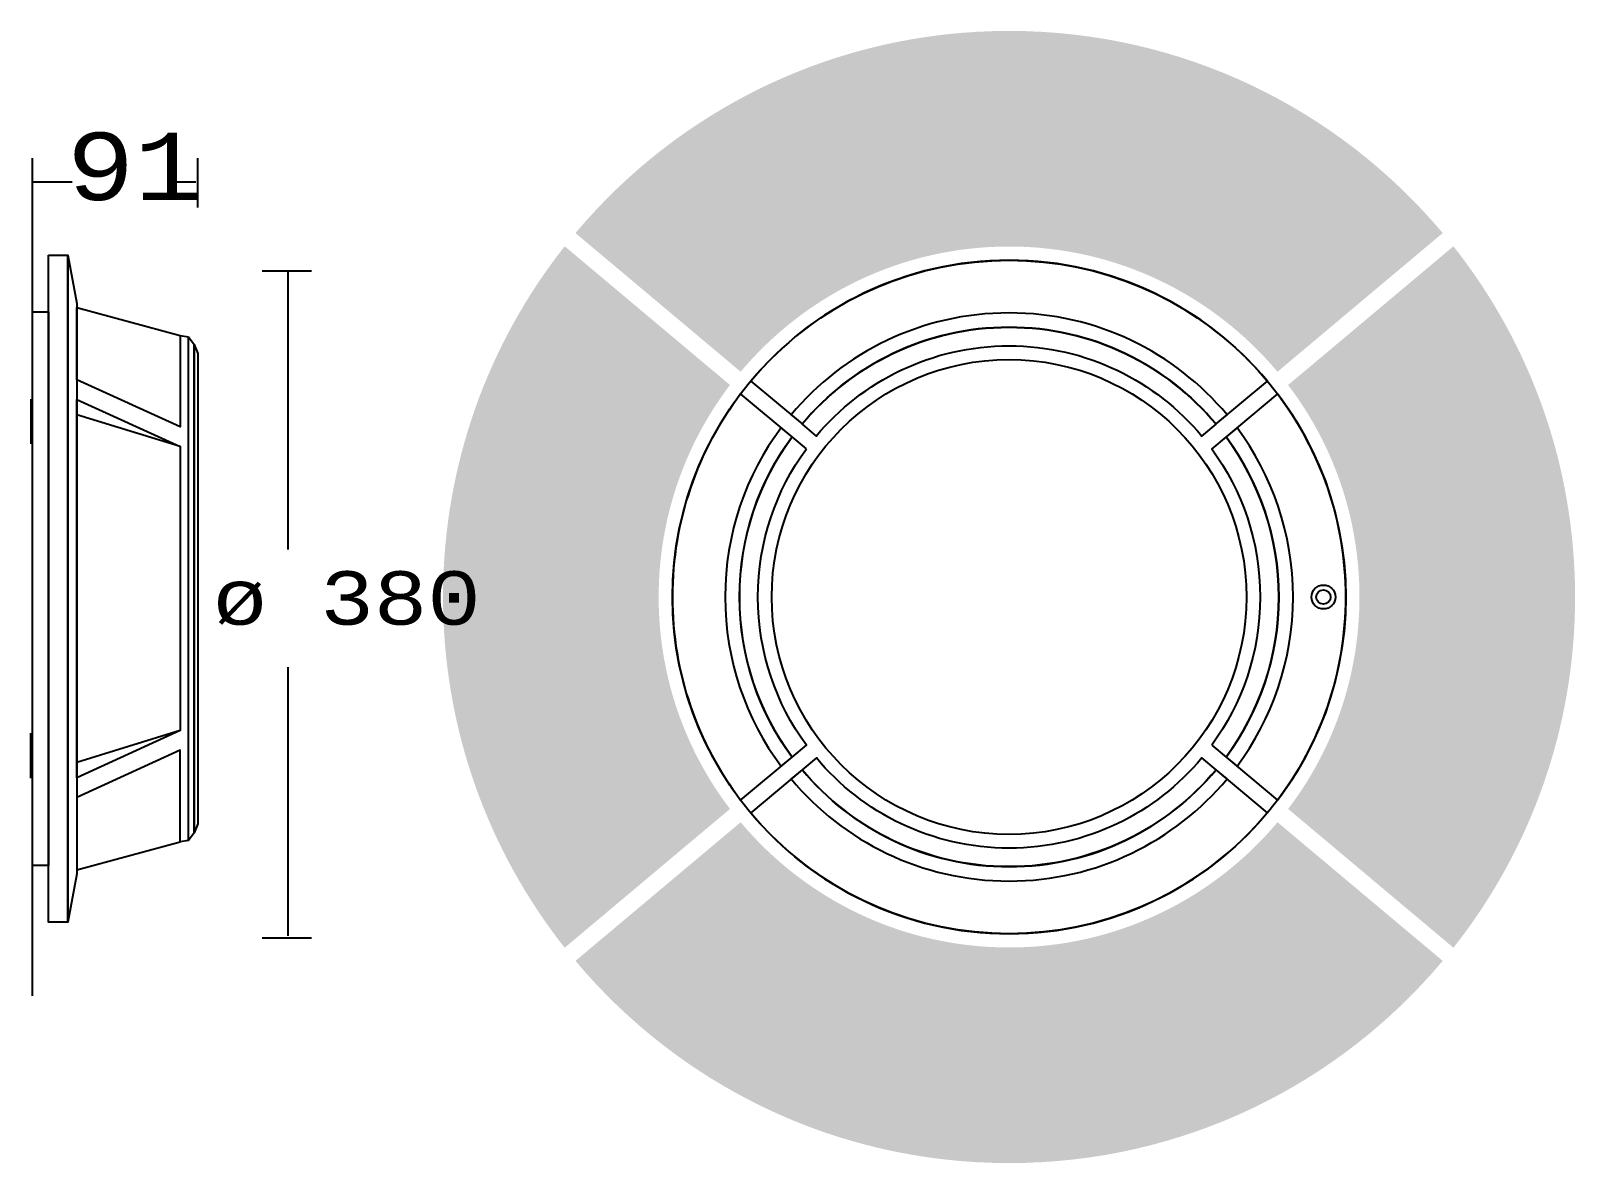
# Model space of a CAD drawing. Extents: x 21 to 282, y 0 to 191.
import ezdxf

# ---------------------------------------------------------------- set-up
doc = ezdxf.new("R2010")
doc.units = 0
doc.layers.add('LIVELLO_1', color=160, linetype='Continuous')
doc.styles.add('STD', font='txt')

# ---------------------------------------------------------------- blocks, each defined once
blk = doc.blocks.new('AI9-BLK1')
at = {"layer": 'LIVELLO_1'}
h = blk.add_hatch(color=2, dxfattribs=at)
h.dxf.hatch_style = 2
edge = h.paths.add_edge_path()
edge.add_spline(control_points=[(118.51, -61.4), (100.98, -82.27), (74.7, -95.52), (45.33, -95.52), (15.95, -95.52), (-10.33, -82.27), (-27.85, -61.4), (-27.85, -61.4), (0.03, -38.01), (0.03, -38.01), (10.88, -50.92), (27.14, -59.14), (45.33, -59.14), (63.51, -59.14), (79.78, -50.92), (90.63, -38.01), (90.63, -38.01), (118.51, -61.4), (118.51, -61.4)], knot_values=[0, 0, 0, 0, 1, 1, 1, 2, 2, 2, 3, 3, 3, 4, 4, 4, 5, 5, 5, 6, 6, 6, 6], degree=3, periodic=0)
edge = h.paths.add_edge_path()
edge.add_spline(control_points=[(120.32, 59.18), (133.18, 42.9), (140.85, 22.35), (140.85, 0), (140.85, -22.35), (133.18, -42.9), (120.32, -59.18), (120.32, -59.18), (92.42, -35.76), (92.42, -35.76), (99.98, -25.84), (104.46, -13.44), (104.46, 0), (104.46, 13.44), (99.98, 25.84), (92.42, 35.77), (92.42, 35.77), (120.32, 59.18), (120.32, 59.18)], knot_values=[0, 0, 0, 0, 1, 1, 1, 2, 2, 2, 3, 3, 3, 4, 4, 4, 5, 5, 5, 6, 6, 6, 6], degree=3, periodic=0)
edge = h.paths.add_edge_path()
edge.add_spline(control_points=[(-27.85, 61.41), (-10.33, 82.27), (15.95, 95.52), (45.33, 95.52), (74.7, 95.52), (100.98, 82.27), (118.51, 61.41), (118.51, 61.41), (90.63, 38.01), (90.63, 38.01), (79.78, 50.93), (63.51, 59.14), (45.33, 59.14), (27.14, 59.14), (10.88, 50.93), (0.03, 38.01), (0.03, 38.01), (-27.85, 61.41), (-27.85, 61.41)], knot_values=[0, 0, 0, 0, 1, 1, 1, 2, 2, 2, 3, 3, 3, 4, 4, 4, 5, 5, 5, 6, 6, 6, 6], degree=3, periodic=0)
edge = h.paths.add_edge_path()
edge.add_spline(control_points=[(-50.2, 0), (-50.2, 22.35), (-42.52, 42.9), (-29.67, 59.18), (-29.67, 59.18), (-1.77, 35.77), (-1.77, 35.77), (-9.32, 25.84), (-13.81, 13.44), (-13.81, 0), (-13.81, -13.44), (-9.32, -25.84), (-1.77, -35.76), (-1.77, -35.76), (-29.67, -59.18), (-29.67, -59.18), (-42.52, -42.9), (-50.2, -22.35), (-50.2, 0)], knot_values=[0, 0, 0, 0, 1, 1, 1, 2, 2, 2, 3, 3, 3, 4, 4, 4, 5, 5, 5, 6, 6, 6, 6], degree=3, periodic=0)
at = {"layer": 'LIVELLO_1', "color": 7}
for p, q in [((-119.46, 65.72), (-119.46, 74.05)), ((-91.6, 65.72), (-91.6, 74.05)), ((-119.54, 70.15), (-119.54, -67.32)), ((-112.81, 70.02), (-119.3, 70.02)), ((-91.89, 70.02), (-96.24, 70.02)), ((-80.74, 55.03), (-72.41, 55.03)), ((-76.34, 8.01), (-76.34, 54.85)), ((-94.57, 44.12), (-93.16, 43.92)), ((-119.75, 33.39), (-119.75, 25.82)), ((-94.57, 25.39), (-112, 30.74)), ((-76.34, -57.17), (-76.34, -11.83)), ((-119.75, -30.56), (-119.75, -22.99)), ((-94.57, -22.55), (-112, -27.91)), ((-93.16, -41.09), (-94.57, -41.3)), ((-80.74, -57.49), (-72.4, -57.49))]:
    blk.add_line(p, q, dxfattribs=at)
for points in [[(-116.8, 57.67), (-113.51, 57.67), (-113.51, -54.84), (-116.8, -54.84)], [(-113.51, 57.67), (-112, 49.54), (-112, -46.7), (-113.51, -54.84)], [(-119.46, 48.13), (-116.8, 48.13), (-116.8, -45.3), (-119.46, -45.3)], [(-112, 48.84), (-94.57, 44.12), (-94.57, 28.69), (-112, 36.64)], [(-93.16, 43.92), (-92.22, 42.6), (-92.22, -39.77), (-93.16, -41.09)], [(-91.6, 41.11), (-91.6, -38.27), (-92.22, -39.77), (-92.22, 42.6)], [(-112, 33.34), (-94.57, 25.39), (-94.57, -22.55), (-112, -30.51)], [(-112, -46.01), (-94.57, -41.3), (-94.57, -25.85), (-112, -33.81)]]:
    blk.add_lwpolyline(points, close=True, dxfattribs=at)
for centre, radius in [((45.33, 0), 56.82), ((45.33, 0), 40.06), ((98.38, 0), 2.02), ((98.38, 0), 1.21)]:
    blk.add_circle(centre, radius, dxfattribs=at)
for points in [[(1.74, 36.44), (12.16, 48.9), (27.82, 56.82), (45.33, 56.82), (62.84, 56.82), (78.5, 48.9), (88.92, 36.44), (88.92, 36.44), (80.25, 29.2), (80.25, 29.2), (71.9, 39.17), (59.36, 45.52), (45.33, 45.52), (31.3, 45.52), (18.75, 39.17), (10.41, 29.2), (10.41, 29.2), (1.74, 36.44), (1.74, 36.44)], [(8.55, 30.75), (17.34, 41.25), (30.55, 47.94), (45.33, 47.94), (60.1, 47.94), (73.32, 41.25), (82.11, 30.75), (82.11, 30.75), (80.25, 29.2), (80.25, 29.2), (71.9, 39.17), (59.36, 45.52), (45.33, 45.52), (31.3, 45.52), (18.75, 39.17), (10.41, 29.2), (10.41, 29.2), (8.55, 30.75), (8.55, 30.75)], [(80.25, 29.16), (80.25, 29.16), (77.85, 27.15), (77.85, 27.15), (70.07, 36.46), (58.39, 42.38), (45.32, 42.38), (32.26, 42.38), (20.57, 36.46), (12.79, 27.15), (12.79, 27.15), (10.39, 29.16), (10.39, 29.16), (18.74, 39.16), (31.29, 45.52), (45.32, 45.52), (59.35, 45.52), (71.9, 39.16), (80.25, 29.16)], [(80.25, 29.16), (80.25, 29.16), (77.85, 27.15), (77.85, 27.15), (70.07, 36.46), (58.39, 42.38), (45.32, 42.38), (32.26, 42.38), (20.57, 36.46), (12.79, 27.15), (12.79, 27.15), (10.39, 29.16), (10.39, 29.16), (18.74, 39.16), (31.29, 45.52), (45.32, 45.52), (59.35, 45.52), (71.9, 39.16), (80.25, 29.16)], [(0.03, -34.28), (-7.2, -24.75), (-11.49, -12.88), (-11.49, 0.01), (-11.49, 12.88), (-7.2, 24.76), (0.03, 34.29), (0.03, 34.29), (8.72, 27.02), (8.72, 27.02), (3.13, 19.46), (-0.17, 10.12), (-0.17, 0.01), (-0.17, -10.1), (3.13, -19.45), (8.72, -27.01), (8.72, -27.01), (0.03, -34.28), (0.03, -34.28)], [(90.62, 34.28), (97.86, 24.75), (102.15, 12.87), (102.15, 0), (102.15, -12.88), (97.86, -24.76), (90.62, -34.29), (90.62, -34.29), (81.94, -27.01), (81.94, -27.01), (87.53, -19.46), (90.83, -10.11), (90.83, 0), (90.83, 10.11), (87.53, 19.45), (81.94, 27.01), (81.94, 27.01), (90.62, 34.28), (90.62, 34.28)], [(6.86, -28.57), (0.92, -20.58), (-2.59, -10.7), (-2.59, 0.01), (-2.59, 10.71), (0.92, 20.6), (6.86, 28.57), (6.86, 28.57), (8.72, 27.02), (8.72, 27.02), (3.13, 19.46), (-0.17, 10.12), (-0.17, 0.01), (-0.17, -10.1), (3.13, -19.45), (8.72, -27.01), (8.72, -27.01), (6.86, -28.57), (6.86, -28.57)], [(11.12, 25), (5.98, 17.99), (2.95, 9.35), (2.95, 0), (2.95, -9.35), (5.98, -17.99), (11.12, -25), (11.12, -25), (8.71, -27.02), (8.71, -27.02), (3.11, -19.46), (-0.19, -10.11), (-0.19, 0), (-0.19, 10.11), (3.11, 19.46), (8.71, 27.02), (8.71, 27.02), (11.12, 25), (11.12, 25)], [(11.12, 25), (5.98, 17.99), (2.95, 9.35), (2.95, 0), (2.95, -9.35), (5.98, -17.99), (11.12, -25), (11.12, -25), (8.71, -27.02), (8.71, -27.02), (3.11, -19.46), (-0.19, -10.11), (-0.19, 0), (-0.19, 10.11), (3.11, 19.46), (8.71, 27.02), (8.71, 27.02), (11.12, 25), (11.12, 25)], [(79.53, -25), (84.67, -17.99), (87.7, -9.35), (87.7, 0), (87.7, 9.35), (84.67, 17.99), (79.53, 25), (79.53, 25), (81.95, 27.02), (81.95, 27.02), (87.54, 19.46), (90.85, 10.11), (90.85, 0), (90.85, -10.11), (87.54, -19.46), (81.95, -27.02), (81.95, -27.02), (79.53, -25), (79.53, -25)], [(79.53, -25), (84.67, -17.99), (87.7, -9.35), (87.7, 0), (87.7, 9.35), (84.67, 17.99), (79.53, 25), (79.53, 25), (81.95, 27.02), (81.95, 27.02), (87.54, 19.46), (90.85, 10.11), (90.85, 0), (90.85, -10.11), (87.54, -19.46), (81.95, -27.02), (81.95, -27.02), (79.53, -25), (79.53, -25)], [(83.8, 28.57), (89.74, 20.58), (93.25, 10.7), (93.25, 0), (93.25, -10.71), (89.74, -20.59), (83.8, -28.57), (83.8, -28.57), (81.94, -27.01), (81.94, -27.01), (87.53, -19.46), (90.83, -10.11), (90.83, 0), (90.83, 10.11), (87.53, 19.45), (81.94, 27.01), (81.94, 27.01), (83.8, 28.57), (83.8, 28.57)], [(10.41, -29.16), (10.41, -29.16), (12.81, -27.15), (12.81, -27.15), (20.59, -36.46), (32.27, -42.38), (45.34, -42.38), (58.4, -42.38), (70.09, -36.46), (77.86, -27.15), (77.86, -27.15), (80.27, -29.16), (80.27, -29.16), (71.92, -39.16), (59.37, -45.52), (45.34, -45.52), (31.31, -45.52), (18.75, -39.16), (10.41, -29.16)], [(10.41, -29.16), (10.41, -29.16), (12.81, -27.15), (12.81, -27.15), (20.59, -36.46), (32.27, -42.38), (45.34, -42.38), (58.4, -42.38), (70.09, -36.46), (77.86, -27.15), (77.86, -27.15), (80.27, -29.16), (80.27, -29.16), (71.92, -39.16), (59.37, -45.52), (45.34, -45.52), (31.31, -45.52), (18.75, -39.16), (10.41, -29.16)], [(88.92, -36.41), (78.5, -48.89), (62.83, -56.82), (45.32, -56.82), (27.81, -56.82), (12.15, -48.89), (1.72, -36.41), (1.72, -36.41), (10.39, -29.16), (10.39, -29.16), (18.74, -39.15), (31.29, -45.5), (45.32, -45.5), (59.35, -45.5), (71.9, -39.15), (80.25, -29.16), (80.25, -29.16), (88.92, -36.41), (88.92, -36.41)], [(82.11, -30.71), (73.31, -41.23), (60.1, -47.93), (45.32, -47.93), (30.55, -47.93), (17.33, -41.23), (8.54, -30.71), (8.54, -30.71), (10.39, -29.16), (10.39, -29.16), (18.74, -39.15), (31.29, -45.5), (45.32, -45.5), (59.35, -45.5), (71.9, -39.15), (80.25, -29.16), (80.25, -29.16), (82.11, -30.71), (82.11, -30.71)]]:
    blk.add_open_spline(points, degree=3, knots=[0, 0, 0, 0, 1, 1, 1, 2, 2, 2, 3, 3, 3, 4, 4, 4, 5, 5, 5, 6, 6, 6, 6], dxfattribs=at)
at = {"layer": 'LIVELLO_1', "color": 7, "attachment_point": 1, "style": 'STD'}
for s, insert, char_height in [('\\fCourier|b0|i0;\\H11.3924;\\C7;91', (-113.71, 78.37), 11.3924), ('\\fCourier|b0|i0;\\H9.0092;\\C7;ø 380', (-88.97, 4.34), 9.0092)]:
    blk.add_mtext(s, dxfattribs=dict(at, insert=insert, char_height=char_height))

msp = doc.modelspace()

# ---------------------------------------------------------------- block references
at = {"layer": 'LIVELLO_1', "color": 7}
msp.add_blockref('AI9-BLK1', (140.852643, 95.52423), dxfattribs=at)

doc.saveas('drawing.dxf')
